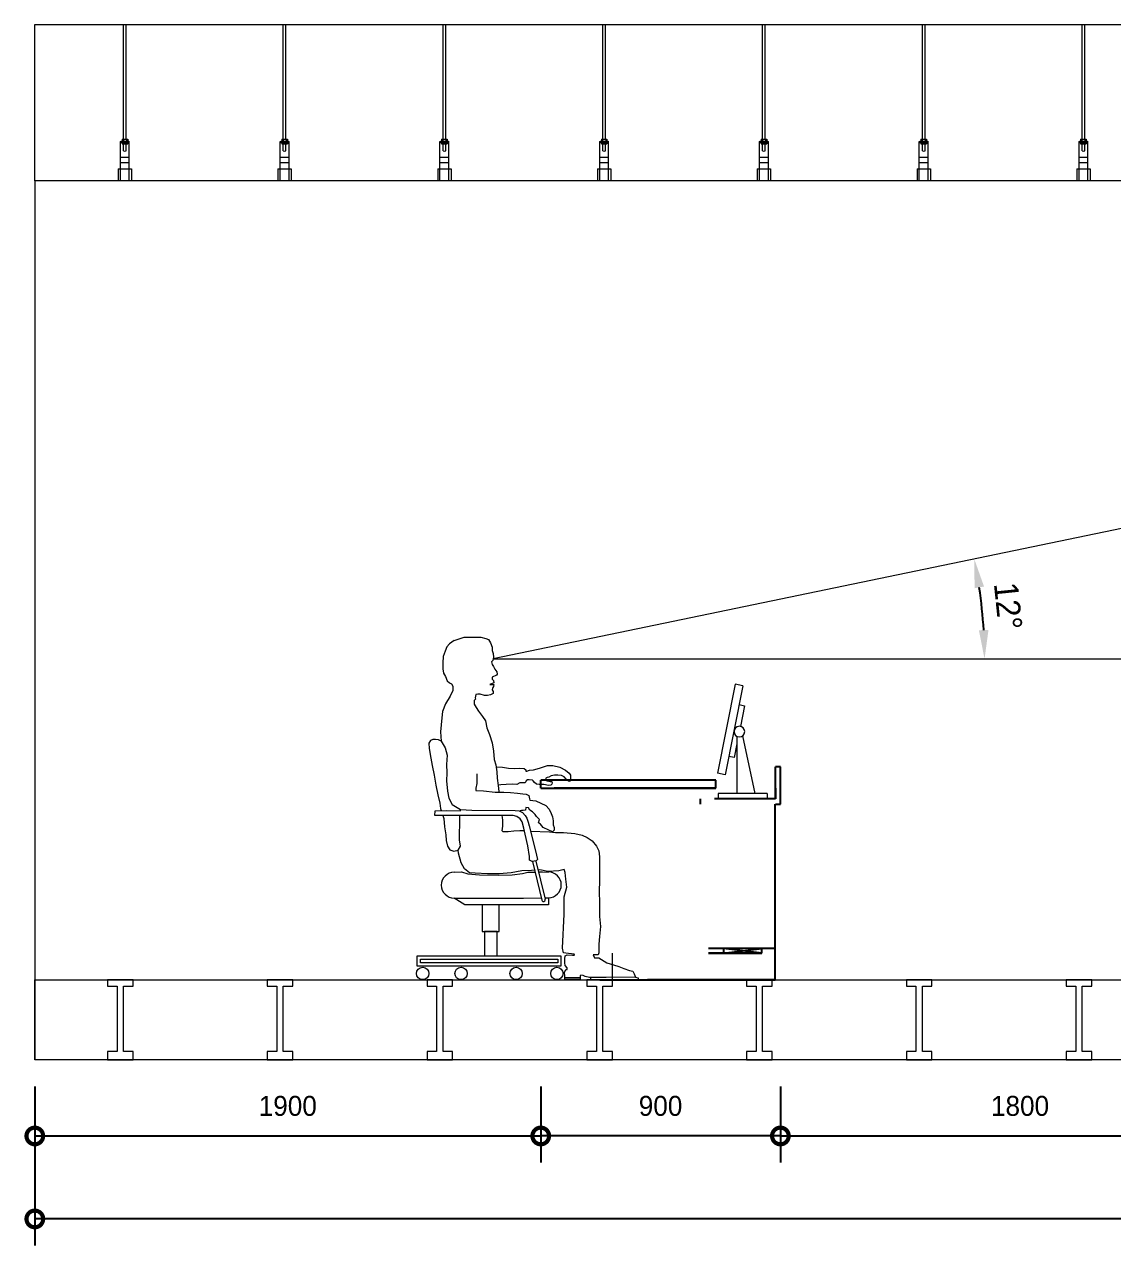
# Model space of a CAD drawing. Header units: millimetres. Extents: x 14417 to 125410, y 885 to 33253.
# Drawn here: x 81306 to 85396, y 6268 to 10854 of the extents above; entities that cross this region are included whole.
import ezdxf

# ---------------------------------------------------------------- set-up
doc = ezdxf.new("R2010")
doc.units = ezdxf.units.MM
doc.header["$LTSCALE"] = 300
doc.linetypes.add('HIDDEN', pattern=[0.375, 0.25, -0.125])
doc.layers.get('Defpoints').update_dxf_attribs({"color": 163})
doc.layers.add('-----31 Base Plan', color=8, linetype='Continuous', lineweight=0)
doc.layers.add('-----36 Dimension', color=1, linetype='Continuous')
doc.styles.add('ELEC', font='')
doc.styles.get("Standard").update_dxf_attribs({"font": ''})
doc.styles.get('ELEC').set_extended_font_data('Dotum')
doc.styles.get('Standard').set_extended_font_data('Dotum')
doc.dimstyles.new('LE', dxfattribs={"dimscale": 30, "dimtxt": 3, "dimasz": 2.5, "dimexe": 2, "dimexo": 2, "dimgap": 1.5, "dimtad": 1, "dimdec": 0, "dimzin": 1, "dimdsep": 46, "dimtxsty": 'ELEC', "dimblk": 'DOTSMALL', "dimcen": 0, "dimclrd": 1, "dimclre": 1, "dimclrt": 1, "dimadec": 0, "dimazin": 0, "dimtfac": 1, "dimtdec": 0, "dimtix": 1, "dimtmove": 2, "dimatfit": 3, "dimldrblk": 'DOTSMALL', "dimfxl": 1, "dimtolj": 1, "dimtzin": 1, "dimarcsym": 0})
doc.dimstyles.new('ML', dxfattribs={"dimscale": 600, "dimtxt": 0.18, "dimasz": 0.18, "dimexe": 0.18, "dimexo": 0.0625, "dimgap": 0.09, "dimtad": 1, "dimdsep": 46, "dimtxsty": 'Standard', "dimcen": 0.09, "dimclrd": 1, "dimclre": 1, "dimclrt": 1, "dimadec": 0, "dimazin": 0, "dimtfac": 1, "dimtdec": 4, "dimtix": 1, "dimtofl": 0, "dimtmove": 1, "dimatfit": 3, "dimfxl": 1, "dimtolj": 1, "dimtzin": 0, "dimarcsym": 0})

# ---------------------------------------------------------------- blocks, each defined once
blk = doc.blocks.new('_DotSmall')
at = {"color": 0, "linetype": 'ByBlock', "const_width": 0.5}
blk.add_lwpolyline([(-0.0625, 0, 1), (0.0625, 0, 1)], format="xyb", close=True, dxfattribs=at)
blk = doc.blocks.new('*D51')
at = {"layer": '-----36 Dimension', "color": 1, "lineweight": -2, "transparency": 16777216}
for p, q in [((81345, 6866.1), (81345, 6268.4)), ((89845, 6866.1), (89845, 6268.4)), ((89845, 6368.4), (81345, 6368.4))]:
    blk.add_line(p, q, dxfattribs=at)
at = {"layer": 'Defpoints', "color": 0, "transparency": 16777216}
for p in [(81345, 6966.1), (89845, 6966.1), (81345, 6368.4)]:
    blk.add_point(p, dxfattribs=at)
at = {"layer": '-----36 Dimension', "color": 1, "lineweight": -2, "transparency": 16777216, "xscale": 125, "yscale": 125, "zscale": 125, "rotation": 180}
blk.add_blockref('_DotSmall', (81345, 6368.4), dxfattribs=at)
at = {"layer": '-----36 Dimension', "color": 1, "lineweight": -2, "transparency": 16777216, "xscale": 125, "yscale": 125, "zscale": 125}
blk.add_blockref('_DotSmall', (89845, 6368.4), dxfattribs=at)
at = {"layer": '-----36 Dimension', "color": 1, "transparency": 16777216, "insert": (85595, 6481), "char_height": 75, "attachment_point": 5, "style": 'ELEC'}
blk.add_mtext('\\A1;8500', dxfattribs=at)
blk = doc.blocks.new('사람')
at = {"color": 0, "linetype": 'ByBlock'}
for p, q in [((217982.7, 32964.3, 0), (218018, 32819.5, 0)), ((217995.8, 32966.2, 0), (218030.8, 32822.7, 0)), ((218162.6, 32527.4, 0), (218105, 32527.4, 0)), ((218201.2, 32528.8, 0), (218201.2, 32521, 0)), ((218201.2, 32521, 0), (218379.5, 32521, 0))]:
    blk.add_line(p, q, dxfattribs=at)
at = {"color": 0, "linetype": 'ByBlock', "elevation": 0}
for points in [[(217689.6, 33794.2), (217726.9, 33806.6), (217764.2, 33806.6), (217789.5, 33807.1), (217807.4, 33802), (217818.3, 33797.6), (217825.9, 33786.1), (217832.3, 33769.4), (217832.3, 33757.3), (217834.9, 33745.1), (217836.2, 33731.1), (217834.3, 33719.6), (217829.8, 33713.8), (217831.1, 33703.6), (217836.8, 33696.6), (217841.3, 33686.3), (217849.6, 33676.7), (217850.9, 33667.8), (217847.7, 33664.6), (217831.1, 33656.9), (217832.3, 33648.6), (217836.8, 33643.5), (217837.8, 33634.9), (217822.6, 33629.5), (217837.8, 33628.8), (217836.2, 33621.1), (217833, 33614.7), (217832.3, 33610.3), (217832.3, 33609), (217834.9, 33602.6), (217834.9, 33594.9), (217825.9, 33589.8), (217814.4, 33587.3), (217802.9, 33587.3), (217786.3, 33592.4), (217778, 33593), (217770.9, 33591.1), (217768.4, 33579.6), (217769, 33573.8), (217763.9, 33569.4), (217764.5, 33555.3), (217771.6, 33543.2), (217779.9, 33529.1), (217795.9, 33509.3), (217806.7, 33492.7), (217811.9, 33466.4), (217822.1, 33441.5), (217831.9, 33410), (217836.1, 33379.3), (217839.3, 33347.6), (217845.6, 33327.5), (217849.8, 33301.1), (217850.9, 33276.8), (217854.1, 33249.3), (217857.3, 33227.1)], [(217689.6, 33794.2), (217671.5, 33781.4), (217662, 33770.1), (217654.9, 33754.1), (217647.2, 33733.9), (217646.6, 33710.1), (217646.6, 33688.1), (217649, 33672.1), (217656.1, 33659.1), (217662.6, 33643), (217670.9, 33635.9), (217679.3, 33631.1), (217684, 33622.2), (217684, 33606.8), (217674.2, 33584.8), (217656.2, 33556.3), (217644.6, 33527.8), (217642.5, 33503.5), (217637.2, 33451.8), (217640.4, 33415.9), (217655.6, 33391.4), (217663.1, 33363.8), (217660.6, 33328.7), (217661.9, 33297.4), (217660.6, 33267.3), (217664.4, 33228.4), (217669.4, 33202.1), (217681.9, 33178.3), (217713.3, 33159.5), (217755.9, 33157), (217917.7, 33155.8), (217933.5, 33154.6), (217945.3, 33148.1), (217955.4, 33136.8), (217961.6, 33126.5), (217966.8, 33111.8), (217970.1, 33098.3), (217994.1, 33004.4), (218002.3, 32972.4), (217997.1, 32966.4), (217982.2, 32964.2), (217972.5, 32969.4), (217972.5, 32982.8), (217965.8, 33023), (217956.1, 33067.6), (217950.9, 33089.2), (217944.2, 33113.8), (217936.8, 33125), (217924.1, 33133.2), (217910, 33136.9), (217616.5, 33136.9), (217617.2, 33154.7), (217661.2, 33156.2), (217713.3, 33154.7), (217713.3, 33159.5)], [(217640.4, 33415.9), (217630, 33421.1), (217619.2, 33422.4), (217608.4, 33423), (217599.5, 33419.2), (217593.7, 33408.4), (217595.6, 33388.7), (217601.4, 33352.4), (217605.8, 33324.4), (217613.5, 33288.8), (217620.5, 33250.6), (217627.5, 33215), (217635.7, 33183.2), (217637.7, 33163.5), (217640.4, 33155.5)], [(217774.7, 33293.7), (217774.7, 33274.7), (217774.7, 33256.7), (217770.5, 33239.8), (217770.5, 33231.3), (217799.1, 33229.2), (217842.4, 33225), (217858, 33225.3), (217875.3, 33225.3), (217900.7, 33223.9), (217927.1, 33221), (217946.7, 33218.4), (217958.8, 33217.3), (217969.5, 33211.8), (217972.5, 33200.1), (217973, 33194.6), (217995.8, 33192), (218015, 33182.9), (218033.8, 33175.3), (218045.4, 33161.2), (218053, 33145), (218058.6, 33132.3), (218060.6, 33117.2), (218061.1, 33102), (218064.6, 33092.4), (218064.6, 33081.7), (218058.6, 33075.2), (218044.9, 33082.2), (218023.6, 33091.9), (218013, 33104), (218005.4, 33110.1), (218008.9, 33122.7), (217998.8, 33132.8), (217993.8, 33140.4), (217983.1, 33150.6), (217973, 33157.1), (217967.9, 33165.7), (217957.8, 33166.7), (217956.8, 33157.6), (217948.2, 33156.1), (217941.6, 33156.1), (217936.5, 33155.1)], [(217846.7, 33320.5), (217870.9, 33318.7), (217892.7, 33315.1), (217915.6, 33313.5), (217934.3, 33315.1), (217951.4, 33314.1), (217957.7, 33308.9), (217957.7, 33303.7), (217962.3, 33303.7), (217972.2, 33307.3), (217987.3, 33308.3), (218009.1, 33314.6), (218024.2, 33319.3), (218039.8, 33324.4), (218059, 33325), (218086, 33318.2), (218107.3, 33306.8), (218121.3, 33296.4), (218126, 33288.6), (218126.5, 33276.2), (218123.9, 33265.2), (218118.7, 33265.8), (218110.4, 33272.5), (218101.6, 33282.4), (218091.7, 33287.6), (218077.7, 33289.1), (218065.2, 33288.6), (218052.7, 33286), (218043.9, 33281.3), (218037.7, 33279.3), (218033, 33276.7), (218031.4, 33272), (218038.7, 33267.3), (218043.9, 33266.3), (218049.6, 33265.2), (218055.3, 33264.2), (218057.4, 33259.5), (218055.3, 33254.9), (218051.7, 33250.7), (218041.8, 33250.2), (218031.4, 33252.3), (218025.7, 33253.3), (218018.5, 33253.8), (218008.6, 33253.8), (217998.2, 33254.9), (217990.9, 33260.6), (217985.7, 33267.3), (217982.6, 33270.4), (217970.6, 33271.5), (217964.4, 33271), (217959.2, 33267.8), (217958.7, 33263.7), (217954, 33260.1), (217945.2, 33260.1), (217935.3, 33259.5), (217924.9, 33253.3), (217908.8, 33254.3), (217883.9, 33253.3), (217864.6, 33251.7), (217853.9, 33251.2)], [(217646.7, 33136.9), (217650.4, 33126), (217652.9, 33094.2), (217657.4, 33064.9), (217659.3, 33042.7), (217663.7, 33022.3), (217672.7, 33007.7), (217687.9, 33003.2), (217704.5, 33006.4), (217713.4, 33021.7), (217709.6, 33045.7), (217708.9, 33062.1), (217709.3, 33079.9), (217710.3, 33094.4), (217710.3, 33110.8), (217710.3, 33125.9), (217710.3, 33136.9)], [(217953.4, 33079.1), (217935.8, 33079.8), (217913.2, 33078.9), (217892.2, 33075.6), (217873, 33075.6), (217869.6, 33079.8), (217872.1, 33097.4), (217872.1, 33119.1), (217870.5, 33129.2), (217869.7, 33136.9)], [(217975.7, 33078.3), (217975.3, 33078.3)], [(217975.7, 33078.3), (218047.2, 33076.1), (218069.2, 33073.9), (218100, 33073.9), (218141.8, 33069.5), (218169.3, 33062.9), (218188, 33054.1), (218206.7, 33042), (218223.3, 33022.2), (218232.1, 33004.6), (218235.4, 32981.5), (218235.4, 32954), (218234.3, 32921), (218234.3, 32892.4), (218233.2, 32852.9), (218234.3, 32807.8), (218234.3, 32758.3), (218238.7, 32719.8), (218235.4, 32682.4), (218232.1, 32653.9), (218232.1, 32621.3), (218229.9, 32613.6), (218211.1, 32613.6), (218215.6, 32602.6), (218232.1, 32602.6), (218261.8, 32583.9), (218287.1, 32576.2), (218308, 32569.6), (218325.6, 32563), (218347.6, 32555.3), (218359.7, 32552), (218365.2, 32543.2), (218369.6, 32530), (218379.5, 32527.8), (218379.5, 32521)], [(217990.7, 32931.5), (217979.5, 32930.8), (217943.3, 32929), (217903.4, 32921.8), (217858.2, 32918.2), (217814.7, 32918.2), (217767.7, 32920), (217746, 32921.8), (217727.9, 32936.3), (217715.2, 32959.8), (217705.6, 32995.6), (217704.5, 33006.4)], [(217689.3, 32924.1), (217716.7, 32926), (217739.8, 32918.7), (217784, 32914.4), (217854.6, 32913.4), (217906.2, 32914.4), (217946.2, 32919.7), (217966.2, 32923.9), (217988.3, 32923.9), (217992.5, 32924.2)], [(218369.6, 32530), (218259.8, 32528.2), (218225.6, 32529.4), (218196.8, 32528.8), (218181.2, 32532.4), (218173.4, 32536), (218165, 32537.2), (218162.6, 32534.8), (218162.6, 32521), (218105, 32521), (218105, 32535.4), (218103.8, 32547.3), (218108, 32558.7), (218113.4, 32558.7), (218112.8, 32564.7), (218106.2, 32573.7), (218104.4, 32583.9), (218104.4, 32598.3), (218105.6, 32609.7), (218113.4, 32614.5), (218133.8, 32612.7), (218140.4, 32612.7), (218139.8, 32616.9), (218108, 32620.5), (218099, 32621.9), (218095.4, 32638.6), (218102.5, 32766.2), (218102.5, 32831.3), (218111.6, 32867.5), (218108, 32898.3), (218106.2, 32923.6), (218102.5, 32934.4), (218102.5, 32934.4), (218082.6, 32929), (218041, 32927.2), (218010.2, 32932.6), (218004.1, 32932.3)], [(218005.9, 32925), (218020.9, 32926), (218043, 32924.9)], [(218043, 32828.2), (218043, 32801.9), (217729.3, 32801.9), (217689.3, 32826.9)], [(217689.3, 32826.9), (217949.3, 32826.9), (218015.9, 32827.8)], [(218029.5, 32828), (218043, 32828.2)]]:
    blk.add_lwpolyline(points, dxfattribs=at)
for points in [[(217857.8, 32801.9), (217794.6, 32801.9), (217794.6, 32702), (217857.8, 32702)], [(217850, 32702), (217802.4, 32702), (217802.4, 32609.7), (217850, 32609.7)], [(217550, 32609.7), (218089.8, 32609.7), (218089.8, 32571.9), (217550, 32571.9)], [(217562.1, 32597.7), (218077.7, 32597.7), (218077.7, 32584), (217562.1, 32584)]]:
    blk.add_lwpolyline(points, close=True, dxfattribs=at)
at = {"color": 0, "linetype": 'ByBlock'}
for centre in [(217570.7, 32544.1, 0), (217714.7, 32544.1, 0), (217921.4, 32544.1, 0), (218075.1, 32544.1, 0)]:
    blk.add_circle(centre, 23.1, dxfattribs=at)
for centre, radius, start, end in [((217689.3, 32875.5, 0), 48.6, 90, 270), ((218043, 32876.6, 0), 48.4, 270, 90), ((218024.4, 32821.1, 0), 6.61, 193.6844, 13.6844)]:
    blk.add_arc(centre, radius, start, end, dxfattribs=at)
blk = doc.blocks.new('Console_S')
for p, q in [((512820, 10470.5), (512849.5, 10476.4)), ((512820, 10470.5), (512849.5, 10476.4)), ((512820, 10470.5), (512886.1, 10136.2)), ((512849.5, 10476.4), (512915.5, 10142)), ((512833.5, 10399.7), (512813.9, 10395.8)), ((512813.9, 10395.8), (512829.4, 10318)), ((512821.3, 10282.4), (512775.8, 10066.2)), ((512842.4, 10280.5), (512842.4, 10066.2)), ((512842.4, 10253), (512852.8, 10200.9)), ((512852.8, 10200.9), (512872.4, 10204.8)), ((512886.1, 10136.2), (512915.5, 10142)), ((512729.5, 10066.2), (512912.9, 10066.2)), ((512729.5, 10066.2), (512729.5, 10046.2)), ((512912.9, 10066.2), (512912.9, 10046.2)), ((513311.3, 9466.2), (513311.3, 9366.2))]:
    blk.add_line(p, q)
at = {"lineweight": -3}
for p, q in [((512679.3, 10026.2), (512679.3, 10166.2)), ((512679.3, 10166.2), (512697.3, 10166.2)), ((512697.3, 10046.2), (512697.3, 10166.2)), ((512922.3, 10116.2), (513529.3, 10116.2)), ((512922.3, 10086.2), (512922.3, 10116.2)), ((513529.3, 10116.2), (513579.3, 10116.2)), ((513579.3, 10086.2), (513579.3, 10116.2)), ((512697.3, 10086.2), (512697.3, 10046.2)), ((512697.3, 10046.2), (512927.3, 10046.2)), ((513529.3, 10086.2), (512922.3, 10086.2)), ((512922.3, 10086.2), (513529.3, 10086.2)), ((512979.3, 10026.2), (512979.3, 10046.2)), ((513079.3, 10086.2), (513061.3, 10086.2)), ((513579.3, 10086.2), (513529.3, 10086.2)), ((512697.3, 10026.2), (512679.3, 10026.2)), ((512699.3, 9366.2), (512699.3, 10026.2)), ((512699.3, 9484.2), (512749.3, 9484.2)), ((512749.3, 9466.2), (512749.3, 9484.2)), ((512749.3, 9484.2), (512949.3, 9484.2)), ((512749.3, 9466.2), (512892.3, 9484.2)), ((512892.3, 9466.2), (512749.3, 9484.2)), ((512949.3, 9466.2), (512749.3, 9466.2)), ((512749.3, 9466.2), (512949.3, 9466.2)), ((512892.3, 9484.2), (512892.3, 9466.2)), ((512699.3, 9366.2), (513178.9, 9366.2)), ((513357.2, 9366.2), (512699.3, 9366.2))]:
    blk.add_line(p, q, dxfattribs=at)
at = {"lineweight": -3, "const_width": 0.1}
for points in [[(512979.3, 10046.2), (512697.3, 10046.2)], [(513311.3, 9466.2), (513311.3, 10081.2), (513329.3, 10081.2), (513329.3, 9466.2)], [(512697.3, 10026.2), (512979.3, 10026.2)], [(513329.3, 9484.2), (512699.3, 9484.2), (512699.3, 9466.2), (513329.3, 9466.2)]]:
    blk.add_lwpolyline(points, dxfattribs=at)
for points in [[(512679.3, 10021.2), (512679.3, 9466.2), (512697.3, 9466.2), (512697.3, 10021.2)], [(512717.3, 9466.2), (512699.3, 9466.2), (512699.3, 9366.2), (512717.3, 9366.2)]]:
    blk.add_lwpolyline(points, close=True, dxfattribs=at)
at = {"linetype": 'HIDDEN', "const_width": 0.1}
blk.add_lwpolyline([(512892.3, 9484.2), (512892.3, 10026.2)], dxfattribs=at)
blk.add_circle((512833.3, 10298.4), 20)
at = {"xscale": -1}
blk.add_blockref('사람', (731593.4, -23153.7, 0), dxfattribs=at)
blk = doc.blocks.new('*D46')
at = {"layer": '-----36 Dimension', "color": 1, "lineweight": -2, "transparency": 16777216}
for p, q in [((84145, 6866.1), (84145, 6580)), ((85945, 6866.1), (85945, 6580)), ((84145, 6680), (85945, 6680))]:
    blk.add_line(p, q, dxfattribs=at)
at = {"layer": 'Defpoints', "color": 0, "transparency": 16777216}
for p in [(84145, 6966.1), (85945, 6966.1), (85945, 6680)]:
    blk.add_point(p, dxfattribs=at)
at = {"layer": '-----36 Dimension', "color": 1, "lineweight": -2, "transparency": 16777216, "xscale": 125, "yscale": 125, "zscale": 125, "rotation": 180}
blk.add_blockref('_DotSmall', (84145, 6680), dxfattribs=at)
at = {"layer": '-----36 Dimension', "color": 1, "lineweight": -2, "transparency": 16777216, "xscale": 125, "yscale": 125, "zscale": 125}
blk.add_blockref('_DotSmall', (85945, 6680), dxfattribs=at)
at = {"layer": '-----36 Dimension', "color": 1, "transparency": 16777216, "insert": (85045, 6792.5), "char_height": 75, "attachment_point": 5, "style": 'ELEC'}
blk.add_mtext('\\A1;1800', dxfattribs=at)
blk = doc.blocks.new('*D47')
at = {"layer": '-----36 Dimension', "color": 1, "lineweight": -2, "transparency": 16777216}
for p, q in [((83245, 6866.1), (83245, 6580)), ((84145, 6866.1), (84145, 6580)), ((84145, 6680), (83245, 6680))]:
    blk.add_line(p, q, dxfattribs=at)
at = {"layer": 'Defpoints', "color": 0, "transparency": 16777216}
for p in [(83245, 6966.1), (84145, 6966.1), (83245, 6680)]:
    blk.add_point(p, dxfattribs=at)
at = {"layer": '-----36 Dimension', "color": 1, "lineweight": -2, "transparency": 16777216, "xscale": 125, "yscale": 125, "zscale": 125, "rotation": 180}
blk.add_blockref('_DotSmall', (83245, 6680), dxfattribs=at)
at = {"layer": '-----36 Dimension', "color": 1, "lineweight": -2, "transparency": 16777216, "xscale": 125, "yscale": 125, "zscale": 125}
blk.add_blockref('_DotSmall', (84145, 6680), dxfattribs=at)
at = {"layer": '-----36 Dimension', "color": 1, "transparency": 16777216, "insert": (83695, 6792.5), "char_height": 75, "attachment_point": 5, "style": 'ELEC'}
blk.add_mtext('\\A1;900', dxfattribs=at)
blk = doc.blocks.new('*D48')
at = {"layer": '-----36 Dimension', "color": 1, "lineweight": -2, "transparency": 16777216}
for p, q in [((83245, 6866.1), (83245, 6580)), ((81345, 6828.6), (81345, 6580)), ((81345, 6680), (83245, 6680))]:
    blk.add_line(p, q, dxfattribs=at)
at = {"layer": 'Defpoints', "color": 0, "transparency": 16777216}
for p in [(81345, 6928.6), (83245, 6966.1), (83245, 6680)]:
    blk.add_point(p, dxfattribs=at)
at = {"layer": '-----36 Dimension', "color": 1, "lineweight": -2, "transparency": 16777216, "xscale": 125, "yscale": 125, "zscale": 125, "rotation": 180}
blk.add_blockref('_DotSmall', (81345, 6680), dxfattribs=at)
at = {"layer": '-----36 Dimension', "color": 1, "lineweight": -2, "transparency": 16777216, "xscale": 125, "yscale": 125, "zscale": 125}
blk.add_blockref('_DotSmall', (83245, 6680), dxfattribs=at)
at = {"layer": '-----36 Dimension', "color": 1, "transparency": 16777216, "insert": (82295, 6792.5), "char_height": 75, "attachment_point": 5, "style": 'ELEC'}
blk.add_mtext('\\A1;1900', dxfattribs=at)
blk = doc.blocks.new('*D49')
at = {"layer": '-----36 Dimension', "color": 1, "lineweight": -2, "transparency": 16777216}
blk.add_arc((83066.1, 8471.6), 1845.6, 3.3533, 8.3611, dxfattribs=at)
at = {"layer": '-----36 Dimension', "color": 1, "transparency": 16777216}
for points in [[(84874.3, 8736.8), (84909.8, 8743.1), (84873.2, 8846.3)], [(84926.5, 8580.1), (84890.5, 8579), (84911.7, 8471.6)]]:
    blk.add_solid(points, dxfattribs=at)
at = {"layer": 'Defpoints', "color": 0, "transparency": 16777216}
for p in [(89615, 9829.5), (84907.4, 8597.3), (83066.1, 8471.6), (83066.1, 8471.6), (89625, 8471.6)]:
    blk.add_point(p, dxfattribs=at)
at = {"layer": '-----36 Dimension', "color": 1, "transparency": 16777216, "insert": (85000.5, 8670), "char_height": 90, "attachment_point": 5, "rotation": 275.8572}
blk.add_mtext('\\A1;12°', dxfattribs=at)

msp = doc.modelspace()

# ---------------------------------------------------------------- linework, layer by layer
at = {"layer": '-----31 Base Plan'}
for p, q in [((81678.256, 10423.629), (81678.256, 10853.886)), ((81688.229, 10423.629), (81688.229, 10853.886)), ((82278.256, 10423.629), (82278.256, 10853.886)), ((82288.229, 10423.629), (82288.229, 10853.886)), ((82878.256, 10423.629), (82878.256, 10853.886)), ((82888.229, 10423.629), (82888.229, 10853.886)), ((83478.256, 10423.629), (83478.256, 10853.886)), ((83488.229, 10423.629), (83488.229, 10853.886)), ((84078.256, 10423.629), (84078.256, 10853.886)), ((84088.229, 10423.629), (84088.229, 10853.886)), ((84678.256, 10423.629), (84678.256, 10853.886)), ((84688.229, 10423.629), (84688.229, 10853.886)), ((85278.256, 10423.629), (85278.256, 10853.886)), ((85288.229, 10423.629), (85288.229, 10853.886)), ((81666.622, 10266.114), (81666.622, 10413.648)), ((81666.622, 10413.648), (81699.863, 10413.648)), ((81666.622, 10412.318), (81699.863, 10412.318)), ((81668.312, 10413.648), (81668.312, 10415.31)), ((81668.312, 10415.31), (81698.173, 10415.31)), ((81668.312, 10412.318), (81668.312, 10410.656)), ((81668.312, 10410.656), (81698.173, 10410.656)), ((81672.676, 10423.629), (81693.809, 10423.629)), ((81672.676, 10423.629), (81672.676, 10415.31)), ((81672.676, 10410.656), (81672.676, 10405.116)), ((81677.543, 10423.629), (81677.543, 10415.31)), ((81677.543, 10410.656), (81677.543, 10405.116)), ((81688.942, 10423.629), (81688.942, 10415.31)), ((81688.942, 10410.656), (81688.942, 10405.116)), ((81693.809, 10423.629), (81693.809, 10415.31)), ((81693.809, 10410.656), (81693.809, 10405.116)), ((81698.173, 10415.31), (81698.173, 10413.648)), ((81698.173, 10410.656), (81698.173, 10412.318)), ((81699.863, 10266.114), (81699.863, 10413.648)), ((82266.622, 10266.114), (82266.622, 10413.648)), ((82266.622, 10413.648), (82299.863, 10413.648)), ((82266.622, 10412.318), (82299.863, 10412.318)), ((82268.312, 10413.648), (82268.312, 10415.31)), ((82268.312, 10415.31), (82298.173, 10415.31)), ((82268.312, 10412.318), (82268.312, 10410.656)), ((82268.312, 10410.656), (82298.173, 10410.656)), ((82272.676, 10423.629), (82293.809, 10423.629)), ((82272.676, 10423.629), (82272.676, 10415.31)), ((82272.676, 10410.656), (82272.676, 10405.116)), ((82277.543, 10423.629), (82277.543, 10415.31)), ((82277.543, 10410.656), (82277.543, 10405.116)), ((82288.942, 10423.629), (82288.942, 10415.31)), ((82288.942, 10410.656), (82288.942, 10405.116)), ((82293.809, 10423.629), (82293.809, 10415.31)), ((82293.809, 10410.656), (82293.809, 10405.116)), ((82298.173, 10415.31), (82298.173, 10413.648)), ((82298.173, 10410.656), (82298.173, 10412.318)), ((82299.863, 10266.114), (82299.863, 10413.648)), ((82866.622, 10266.114), (82866.622, 10413.648)), ((82866.622, 10413.648), (82899.863, 10413.648)), ((82866.622, 10412.318), (82899.863, 10412.318)), ((82868.312, 10413.648), (82868.312, 10415.31)), ((82868.312, 10415.31), (82898.173, 10415.31)), ((82868.312, 10412.318), (82868.312, 10410.656)), ((82868.312, 10410.656), (82898.173, 10410.656)), ((82872.676, 10423.629), (82893.809, 10423.629)), ((82872.676, 10423.629), (82872.676, 10415.31)), ((82872.676, 10410.656), (82872.676, 10405.116)), ((82877.543, 10423.629), (82877.543, 10415.31)), ((82877.543, 10410.656), (82877.543, 10405.116)), ((82888.942, 10423.629), (82888.942, 10415.31)), ((82888.942, 10410.656), (82888.942, 10405.116)), ((82893.809, 10423.629), (82893.809, 10415.31)), ((82893.809, 10410.656), (82893.809, 10405.116)), ((82898.173, 10415.31), (82898.173, 10413.648)), ((82898.173, 10410.656), (82898.173, 10412.318)), ((82899.863, 10266.114), (82899.863, 10413.648)), ((83466.622, 10266.114), (83466.622, 10413.648)), ((83466.622, 10413.648), (83499.863, 10413.648)), ((83466.622, 10412.318), (83499.863, 10412.318)), ((83468.312, 10413.648), (83468.312, 10415.31)), ((83468.312, 10415.31), (83498.173, 10415.31)), ((83468.312, 10412.318), (83468.312, 10410.656)), ((83468.312, 10410.656), (83498.173, 10410.656)), ((83472.676, 10423.629), (83493.809, 10423.629)), ((83472.676, 10423.629), (83472.676, 10415.31)), ((83472.676, 10410.656), (83472.676, 10405.116)), ((83477.543, 10423.629), (83477.543, 10415.31)), ((83477.543, 10410.656), (83477.543, 10405.116)), ((83488.942, 10423.629), (83488.942, 10415.31)), ((83488.942, 10410.656), (83488.942, 10405.116)), ((83493.809, 10423.629), (83493.809, 10415.31)), ((83493.809, 10410.656), (83493.809, 10405.116)), ((83498.173, 10415.31), (83498.173, 10413.648)), ((83498.173, 10410.656), (83498.173, 10412.318)), ((83499.863, 10266.114), (83499.863, 10413.648)), ((84066.622, 10266.114), (84066.622, 10413.648)), ((84066.622, 10413.648), (84099.863, 10413.648)), ((84066.622, 10412.318), (84099.863, 10412.318)), ((84068.312, 10413.648), (84068.312, 10415.31)), ((84068.312, 10415.31), (84098.173, 10415.31)), ((84068.312, 10412.318), (84068.312, 10410.656)), ((84068.312, 10410.656), (84098.173, 10410.656)), ((84072.676, 10423.629), (84093.809, 10423.629)), ((84072.676, 10423.629), (84072.676, 10415.31)), ((84072.676, 10410.656), (84072.676, 10405.116)), ((84077.543, 10423.629), (84077.543, 10415.31)), ((84077.543, 10410.656), (84077.543, 10405.116)), ((84088.942, 10423.629), (84088.942, 10415.31)), ((84088.942, 10410.656), (84088.942, 10405.116)), ((84093.809, 10423.629), (84093.809, 10415.31)), ((84093.809, 10410.656), (84093.809, 10405.116)), ((84098.173, 10415.31), (84098.173, 10413.648)), ((84098.173, 10410.656), (84098.173, 10412.318)), ((84099.863, 10266.114), (84099.863, 10413.648)), ((84666.622, 10266.114), (84666.622, 10413.648)), ((84666.622, 10413.648), (84699.863, 10413.648)), ((84666.622, 10412.318), (84699.863, 10412.318)), ((84668.312, 10413.648), (84668.312, 10415.31)), ((84668.312, 10415.31), (84698.173, 10415.31)), ((84668.312, 10412.318), (84668.312, 10410.656)), ((84668.312, 10410.656), (84698.173, 10410.656)), ((84672.676, 10423.629), (84693.809, 10423.629)), ((84672.676, 10423.629), (84672.676, 10415.31)), ((84672.676, 10410.656), (84672.676, 10405.116)), ((84677.543, 10423.629), (84677.543, 10415.31)), ((84677.543, 10410.656), (84677.543, 10405.116)), ((84688.942, 10423.629), (84688.942, 10415.31)), ((84688.942, 10410.656), (84688.942, 10405.116)), ((84693.809, 10423.629), (84693.809, 10415.31)), ((84693.809, 10410.656), (84693.809, 10405.116)), ((84698.173, 10415.31), (84698.173, 10413.648)), ((84698.173, 10410.656), (84698.173, 10412.318)), ((84699.863, 10266.114), (84699.863, 10413.648)), ((85266.622, 10266.114), (85266.622, 10413.648)), ((85266.622, 10413.648), (85299.863, 10413.648)), ((85266.622, 10412.318), (85299.863, 10412.318)), ((85268.312, 10413.648), (85268.312, 10415.31)), ((85268.312, 10415.31), (85298.173, 10415.31)), ((85268.312, 10412.318), (85268.312, 10410.656)), ((85268.312, 10410.656), (85298.173, 10410.656)), ((85272.676, 10423.629), (85293.809, 10423.629)), ((85272.676, 10423.629), (85272.676, 10415.31)), ((85272.676, 10410.656), (85272.676, 10405.116)), ((85277.543, 10423.629), (85277.543, 10415.31)), ((85277.543, 10410.656), (85277.543, 10405.116)), ((85288.942, 10423.629), (85288.942, 10415.31)), ((85288.942, 10410.656), (85288.942, 10405.116)), ((85293.809, 10423.629), (85293.809, 10415.31)), ((85293.809, 10410.656), (85293.809, 10405.116)), ((85298.173, 10415.31), (85298.173, 10413.648)), ((85298.173, 10410.656), (85298.173, 10412.318)), ((85299.863, 10266.114), (85299.863, 10413.648)), ((81672.676, 10405.116), (81693.809, 10405.116)), ((81678.256, 10379.079), (81678.256, 10405.116)), ((81688.229, 10379.079), (81688.229, 10405.116)), ((82272.676, 10405.116), (82293.809, 10405.116)), ((82278.256, 10379.079), (82278.256, 10405.116)), ((82288.229, 10379.079), (82288.229, 10405.116)), ((82872.676, 10405.116), (82893.809, 10405.116)), ((82878.256, 10379.079), (82878.256, 10405.116)), ((82888.229, 10379.079), (82888.229, 10405.116)), ((83472.676, 10405.116), (83493.809, 10405.116)), ((83478.256, 10379.079), (83478.256, 10405.116)), ((83488.229, 10379.079), (83488.229, 10405.116)), ((84072.676, 10405.116), (84093.809, 10405.116)), ((84078.256, 10379.079), (84078.256, 10405.116)), ((84088.229, 10379.079), (84088.229, 10405.116)), ((84672.676, 10405.116), (84693.809, 10405.116)), ((84678.256, 10379.079), (84678.256, 10405.116)), ((84688.229, 10379.079), (84688.229, 10405.116)), ((85272.676, 10405.116), (85293.809, 10405.116)), ((85278.256, 10379.079), (85278.256, 10405.116)), ((85288.229, 10379.079), (85288.229, 10405.116)), ((81666.622, 10354.922), (81699.863, 10354.922)), ((81666.622, 10334.977), (81699.863, 10334.977)), ((82266.622, 10354.922), (82299.863, 10354.922)), ((82266.622, 10334.977), (82299.863, 10334.977)), ((82866.622, 10354.922), (82899.863, 10354.922)), ((82866.622, 10334.977), (82899.863, 10334.977)), ((83466.622, 10354.922), (83499.863, 10354.922)), ((83466.622, 10334.977), (83499.863, 10334.977)), ((84066.622, 10354.922), (84099.863, 10354.922)), ((84066.622, 10334.977), (84099.863, 10334.977)), ((84666.622, 10354.922), (84699.863, 10354.922)), ((84666.622, 10334.977), (84699.863, 10334.977)), ((85266.622, 10354.922), (85299.863, 10354.922)), ((85266.622, 10334.977), (85299.863, 10334.977)), ((81658.242, 10312.106), (81708.242, 10312.106)), ((81658.242, 10312.106), (81658.242, 10268.106)), ((81708.242, 10312.106), (81708.242, 10268.106)), ((82258.242, 10312.106), (82308.242, 10312.106)), ((82258.242, 10312.106), (82258.242, 10268.106)), ((82308.242, 10312.106), (82308.242, 10268.106)), ((82858.242, 10312.106), (82908.242, 10312.106)), ((82858.242, 10312.106), (82858.242, 10268.106)), ((82908.242, 10312.106), (82908.242, 10268.106)), ((83458.242, 10312.106), (83508.242, 10312.106)), ((83458.242, 10312.106), (83458.242, 10268.106)), ((83508.242, 10312.106), (83508.242, 10268.106)), ((84058.242, 10312.106), (84108.242, 10312.106)), ((84058.242, 10312.106), (84058.242, 10268.106)), ((84108.242, 10312.106), (84108.242, 10268.106)), ((84658.242, 10312.106), (84708.242, 10312.106)), ((84658.242, 10312.106), (84658.242, 10268.106)), ((84708.242, 10312.106), (84708.242, 10268.106)), ((85258.242, 10312.106), (85308.242, 10312.106)), ((85258.242, 10312.106), (85258.242, 10268.106)), ((85308.242, 10312.106), (85308.242, 10268.106))]:
    msp.add_line(p, q, dxfattribs=at)
for points in [[(81345, 10853.886), (92895, 10853.886), (92895, 10266.114), (81345, 10266.114)], [(92895, 10266.114), (81345, 10266.114), (81345, 7266.114), (92895, 7266.114)], [(92895, 6966.114), (81345, 6966.114), (81345, 7266.114), (92895, 7266.114)], [(81714.089, 7266.114), (81618.076, 7266.114), (81618.076, 7242.111), (81654.081, 7242.111), (81654.081, 6997.798), (81618.076, 6997.798), (81618.076, 6966.114), (81714.089, 6966.114), (81714.089, 6996.882), (81678.084, 6996.882), (81678.084, 7242.111), (81714.089, 7242.111), (81714.089, 7266.114)], [(82314.089, 7266.114), (82218.076, 7266.114), (82218.076, 7242.111), (82254.081, 7242.111), (82254.081, 6997.798), (82218.076, 6997.798), (82218.076, 6966.114), (82314.089, 6966.114), (82314.089, 6996.882), (82278.084, 6996.882), (82278.084, 7242.111), (82314.089, 7242.111), (82314.089, 7266.114)], [(82914.089, 7266.114), (82818.076, 7266.114), (82818.076, 7242.111), (82854.081, 7242.111), (82854.081, 6997.798), (82818.076, 6997.798), (82818.076, 6966.114), (82914.089, 6966.114), (82914.089, 6996.882), (82878.084, 6996.882), (82878.084, 7242.111), (82914.089, 7242.111), (82914.089, 7266.114)], [(83514.089, 7266.114), (83418.076, 7266.114), (83418.076, 7242.111), (83454.081, 7242.111), (83454.081, 6997.798), (83418.076, 6997.798), (83418.076, 6966.114), (83514.089, 6966.114), (83514.089, 6996.882), (83478.084, 6996.882), (83478.084, 7242.111), (83514.089, 7242.111), (83514.089, 7266.114)], [(84114.089, 7266.114), (84018.076, 7266.114), (84018.076, 7242.111), (84054.081, 7242.111), (84054.081, 6997.798), (84018.076, 6997.798), (84018.076, 6966.114), (84114.089, 6966.114), (84114.089, 6996.882), (84078.084, 6996.882), (84078.084, 7242.111), (84114.089, 7242.111), (84114.089, 7266.114)], [(84714.089, 7266.114), (84618.076, 7266.114), (84618.076, 7242.111), (84654.081, 7242.111), (84654.081, 6997.798), (84618.076, 6997.798), (84618.076, 6966.114), (84714.089, 6966.114), (84714.089, 6996.882), (84678.084, 6996.882), (84678.084, 7242.111), (84714.089, 7242.111), (84714.089, 7266.114)], [(85314.089, 7266.114), (85218.076, 7266.114), (85218.076, 7242.111), (85254.081, 7242.111), (85254.081, 6997.798), (85218.076, 6997.798), (85218.076, 6966.114), (85314.089, 6966.114), (85314.089, 6996.882), (85278.084, 6996.882), (85278.084, 7242.111), (85314.089, 7242.111), (85314.089, 7266.114)]]:
    msp.add_lwpolyline(points, close=True, dxfattribs=at)
for points in [[(89615, 9829.514), (83066.085, 8471.579), (89625, 8471.579)], [(81345, 7266.114), (81345, 6966.114)]]:
    msp.add_lwpolyline(points, dxfattribs=at)
for centre in [(81683.242, 10391.878), (82283.242, 10391.878), (82883.242, 10391.878), (83483.242, 10391.878), (84083.242, 10391.878), (84683.242, 10391.878), (85283.242, 10391.878)]:
    msp.add_arc(centre, 13.736, 248.714984, 291.285016, dxfattribs=at)

# ---------------------------------------------------------------- block references
at = {"layer": '-----31 Base Plan', "xscale": -1}
msp.add_blockref('Console_S', (596824.258, -2100.069), dxfattribs=at)

# ---------------------------------------------------------------- dimensions: what is measured, and where the dimension line sits
at = {"layer": '-----36 Dimension'}
dim = msp.add_angular_dim_2l(base=(84907.38, 8597.261), line1=((83066.085, 8471.579), (89625, 8471.579)), line2=((89615, 9829.514), (83066.085, 8471.579)), dimstyle='ML', override={"dimtxt": 0.15}, dxfattribs=at)
dim.commit()
dim.dimension.update_dxf_attribs({"geometry": '*D49', "text_midpoint": (85000.512, 8670.023)})
for base, p1, p2, picture, middle in [((81345, 6368.409), (89845, 6966.114), (81345, 6966.114), '*D51', (85595, 6480.96)), ((83245, 6679.985), (81345, 6928.614), (83245, 6966.114), '*D48', (82295, 6792.536)), ((83245, 6679.985), (84145, 6966.114), (83245, 6966.114), '*D47', (83695, 6792.536)), ((85945, 6679.985), (84145, 6966.114), (85945, 6966.114), '*D46', (85045, 6792.536))]:
    dim = msp.add_linear_dim(base=base, p1=p1, p2=p2, dimstyle='LE', override={"dimscale": 50, "dimtxt": 1.5}, dxfattribs=at)
    dim.commit()
    dim.dimension.update_dxf_attribs({"geometry": picture, "text_midpoint": middle})

doc.saveas('drawing.dxf')
